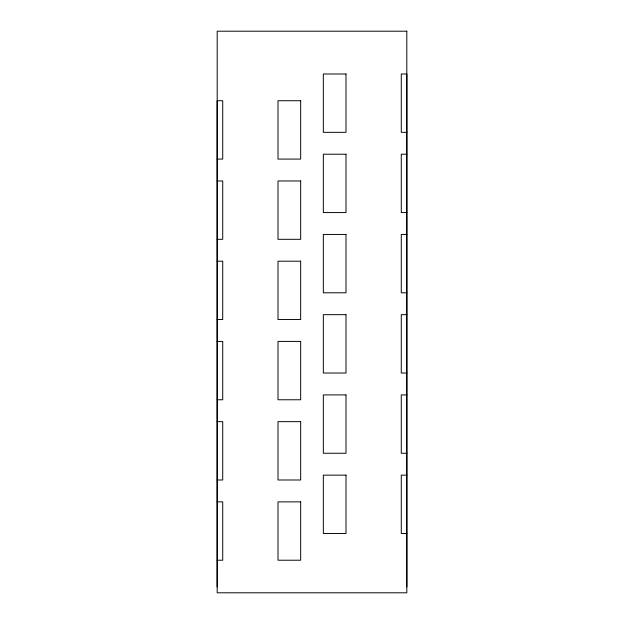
<?xml version="1.0" encoding="UTF-8"?>
<svg xmlns="http://www.w3.org/2000/svg" width="624" height="624" viewBox="0 0 624 624"><rect width="100%" height="100%" fill="white"/><g stroke="black" fill="none" stroke-linecap="round" stroke-linejoin="round"><path stroke-width="0.94" d="M406.856 132.335L401.279 132.335L401.279 73.991L406.856 73.991L406.856 586.966M406.856 154.214L401.279 154.214L401.279 212.566L406.856 212.566M217.144 159.081L222.721 159.081L222.721 100.729L217.144 100.729L217.144 586.966M217.144 180.96L222.721 180.96L222.721 239.312L217.144 239.312M406.856 234.445L401.279 234.445L401.279 292.796L406.856 292.796M217.144 261.191L222.721 261.191L222.721 319.535L217.144 319.535M406.856 314.675L401.279 314.675L401.279 373.019L406.856 373.019M217.144 341.414L222.721 341.414L222.721 399.766L217.144 399.766M406.856 394.906L401.279 394.906L401.279 453.25L406.856 453.25M217.144 421.645L222.721 421.645L222.721 479.996L217.144 479.996M406.856 475.129L401.279 475.129L401.279 533.481L406.856 533.481M217.144 501.875L222.721 501.875L222.721 560.219L217.144 560.219M406.817 31.2L217.183 31.2L217.183 592.8L406.817 592.8L406.817 31.2M345.992 73.991L323.333 73.991L323.333 132.335L345.992 132.335L345.992 73.991M300.667 100.729L278.008 100.729L278.008 159.081L300.667 159.081L300.667 100.729M345.992 154.214L323.333 154.214L323.333 212.566L345.992 212.566L345.992 154.214M300.667 180.96L278.008 180.96L278.008 239.312L300.667 239.312L300.667 180.96M345.992 234.445L323.333 234.445L323.333 292.796L345.992 292.796L345.992 234.445M300.667 261.191L278.008 261.191L278.008 319.535L300.667 319.535L300.667 261.191M345.992 314.675L323.333 314.675L323.333 373.019L345.992 373.019L345.992 314.675M300.667 341.414L278.008 341.414L278.008 399.766L300.667 399.766L300.667 341.414M345.992 394.906L323.333 394.906L323.333 453.25L345.992 453.25L345.992 394.906M300.667 421.645L278.008 421.645L278.008 479.996L300.667 479.996L300.667 421.645M345.992 475.129L323.333 475.129L323.333 533.481L345.992 533.481L345.992 475.129M300.667 501.875L278.008 501.875L278.008 560.219L300.667 560.219L300.667 501.875"/></g></svg>
